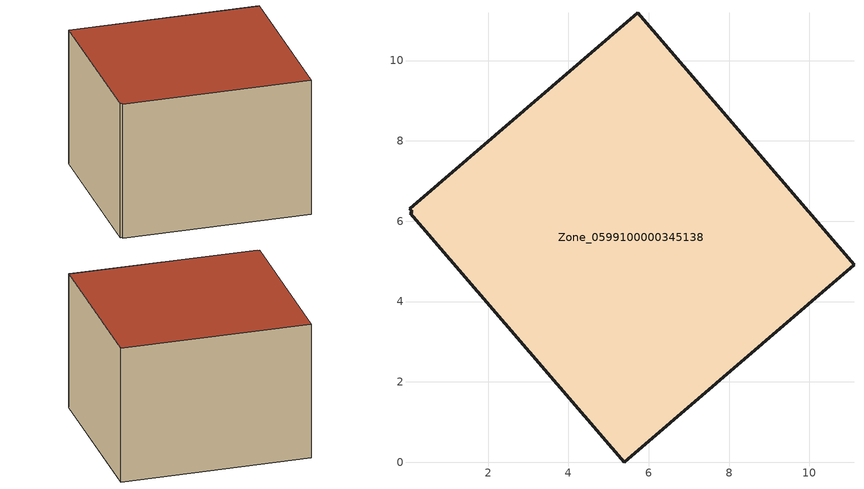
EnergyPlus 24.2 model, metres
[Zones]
Zone_0599100000345138
 floor ground (C_G): 5.39,0 0.06,6.2 0.1,6.24 0.04,6.31 5.73,11.19 11.11,4.92 z0
 wall outside (C_F): 5.39,0 11.11,4.92 5.73,11.19 0.04,6.31 0.1,6.24 0.06,6.2 5.39,0 z0:6.15
 roof outside (C_R): 0.06,6.2 5.39,0 11.11,4.92 5.73,11.19 0.04,6.31 0.1,6.24 z6.15
[BUILDING]
Pand.0599100000345138: North Axis=0; Terrain=City; Loads Convergence Tolerance Value=0.04; Temperature Convergence Tolerance Value=0.4; Solar Distribution=FullExterior; Maximum Number of Warmup Days=25; Minimum Number of Warmup Days=1
[Site:Location]
Rotterdam.The.Hague.AP_ZH_NLD Design_Conditions: Latitude=51.96; Longitude=4.45; Time Zone=1; Elevation=-4.5
[SITE:GROUNDTEMPERATURE:BUILDINGSURFACE]
18, 18, 18, 18, 18, 18, 18, 18, 18, 18, 18, 18
[MATERIAL] Thermal Absorptance=0.9; Solar Absorptance=0.7; Visible Absorptance=0.7
Name | Roughness | Thickness | Conductivity | Density | Specific Heat
G.TI.1992-2005 | MediumSmooth | 0.15 | 0.06 | 540 | 1210
F.TI.1992-2005 | Rough | 0.3 | 0.12 | 1920 | 840
R.TI.1992-2005 | MediumRough | 0.2 | 0.08 | 1500 | 1000
[CONSTRUCTION]
C_G: G.TI.1992-2005
C_F: F.TI.1992-2005
C_R: R.TI.1992-2005
[ZONE]
Zone_0599100000345138: Type=1; Multiplier=1; Ceiling Height=Autocalculate; Volume=Autocalculate; Floor Area=autocalculate; Part of Total Floor Area=Yes
[ZONEINFILTRATION:DESIGNFLOWRATE]
Infil_Zone_0599100000345138: Zone or ZoneList or Space or SpaceList=Zone_0599100000345138; Schedule=AlwaysOn; Design Flow Rate Calculation Method=Flow/Area; Flow Rate per Floor Area=0.0015; Constant Term Coefficient=1; Temperature Term Coefficient=0; Velocity Term Coefficient=0; Velocity Squared Term Coefficient=0
[HVACTEMPLATE:ZONE:IDEALLOADSAIRSYSTEM]
Zone_0599100000345138: Maximum Heating Supply Air Temperature=50; Minimum Cooling Supply Air Temperature=13; Maximum Heating Supply Air Humidity Ratio=0.0156; Minimum Cooling Supply Air Humidity Ratio=0.0077; Heating Limit=NoLimit; Cooling Limit=NoLimit; Dehumidification Control Type=ConstantSensibleHeatRatio; Cooling Sensible Heat Ratio=0.7; Dehumidification Setpoint=60; Humidification Control Type=None; Humidification Setpoint=30; Outdoor Air Method=None; Outdoor Air Flow Rate per Person=0.00944; Outdoor Air Flow Rate per Zone Floor Area=0; Outdoor Air Flow Rate per Zone=0; Demand Controlled Ventilation Type=None; Outdoor Air Economizer Type=NoEconomizer; Heat Recovery Type=None; Sensible Heat Recovery Effectiveness=0.7; Latent Heat Recovery Effectiveness=0.65
[ZONECONTROL:THERMOSTAT]
ThermostatControl_Zone_0599100000345138: Zone or ZoneList=Zone_0599100000345138; Control Type Schedule=DualSetpointControlType; Control 1=Thermostat_Zone_0599100000345138; Temperature Difference Between Cutout And Setpoint=0
[THERMOSTATSETPOINT:DUALSETPOINT]
Thermostat_Zone_0599100000345138: Heating Setpoint Temperature Schedule=HeatingSetpoint_Zone_0599100000345138; Cooling Setpoint Temperature Schedule=CoolingSetpoint_Zone_0599100000345138
[SCHEDULE:COMPACT]
HeatingSetpoint_Zone_0599100000345138: Through: 12/31, For: AllDays, Until: 24:00, 21
CoolingSetpoint_Zone_0599100000345138: Through: 12/31, For: AllDays, Until: 24:00, 24
DualSetpointControlType: Through: 12/31, For: AllDays, Until: 24:00, 4
AlwaysOn: Through: 12/31, For: AllDays, Until: 24:00, 1
